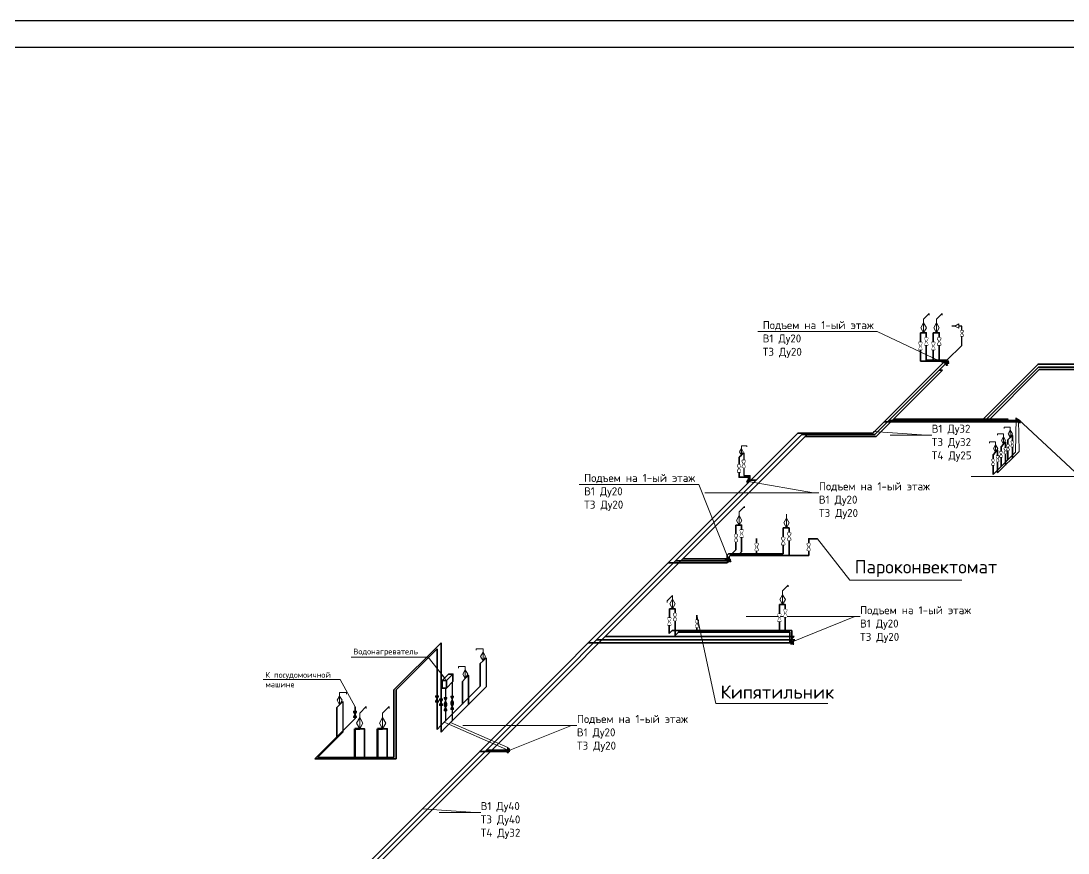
# Model space of a CAD drawing. Header units: millimetres. Extents: x -10178924 to 11692288, y -947381 to 58396.
# Drawn here: x 336239 to 355867, y -532636 to -517040 of the extents above; entities that cross this region are included whole.
import ezdxf
from ezdxf import colors
from ezdxf.entities.mleader import LeaderData, LeaderLine
from ezdxf.math import Vec2, Vec3

# ---------------------------------------------------------------- set-up
doc = ezdxf.new("R2010")
doc.units = ezdxf.units.MM
for name, color, linetype, lineweight in [('!В1', 5, 'Continuous', 35), ('!Т3', 1, 'Continuous', 35), ('!Т4', 30, 'Continuous', 35), ('Oborudowanie', 7, 'Continuous', 13), ('PDF _0', 7, 'Continuous', 9), ('PDF _Текст', 7, 'Continuous', 5), ('ВК_В1', 5, 'Continuous', 30), ('Выноски ВК', 7, 'Continuous', 0)]:
    doc.layers.add(name, color=color, linetype=linetype, lineweight=lineweight)
for name, color, linetype in [('PDF __В1_25_сталь', 5, 'Continuous'), ('PDF __В1_80_сталь', 5, 'Continuous'), ('PDF __Т3_15_сталь', 6, 'Continuous'), ('PDF __Т3_25_сталь', 1, 'Continuous'), ('PDF _Oborudowanie', 7, 'Continuous'), ('PDF _PDF __Т3_25_сталь', 1, 'Continuous'), ('PDF _ВК-Оборуд', 7, 'Continuous'), ('PDF _ВК_В1', 5, 'Continuous'), ('PDF _ВК_Выноски', 7, 'Continuous'), ('PDF _ВК_Т3', 1, 'Continuous'), ('PDF _МИП-M-Text', 7, 'Continuous')]:
    doc.layers.add(name, color=color, linetype=linetype)
doc.styles.add('PDF ISOCPEUR', font='isocpeur.ttf')

# ---------------------------------------------------------------- blocks, each defined once
blk = doc.blocks.new('_None')
blk = doc.blocks.new('A$C766B7461')
at = {"color": 0, "linetype": 'ByBlock'}
for p, q in [((0, 3), (1, 3)), ((0, 0), (0, 3)), ((1, 0), (0, 0)), ((0.5, 3), (0.5, 0)), ((6, 3), (1, 0)), ((6, 0), (1, 3)), ((1, 3), (1, 0)), ((7, 3), (6, 3)), ((6, 3), (6, 0)), ((6, 0), (7, 0)), ((6.5, 0), (6.5, 3)), ((7, 0), (7, 3))]:
    blk.add_line(p, q, dxfattribs=at)
blk.add_wipeout([(0, 3), (0.5, 3), (0.5, 0), (0, 0)], dxfattribs=at)
blk.add_wipeout([(0.5, 3), (1, 3), (1, 0), (0.5, 0)], dxfattribs=at)
blk.add_wipeout([(1, 3), (3.5, 1.5), (1, 0)], dxfattribs=at)
blk.add_wipeout([(7, 3), (6.5, 3), (6.5, 0), (7, 0)], dxfattribs=at)
blk.add_wipeout([(6.5, 3), (6, 3), (6, 0), (6.5, 0)], dxfattribs=at)
blk.add_wipeout([(6, 3), (3.5, 1.5), (6, 0)], dxfattribs=at)
blk = doc.blocks.new('A$C3a3dae78')
at = {"layer": 'Oborudowanie'}
for p, q in [((-301, 518), (0, 518)), ((-301, 518), (-301, 456)), ((0, 372), (-105, 186)), ((0, 0), (-105, 186)), ((0, 0), (0, 518)), ((0, 372), (105, 186)), ((0, 0), (105, 186))]:
    blk.add_line(p, q, dxfattribs=at)

msp = doc.modelspace()

# ---------------------------------------------------------------- linework, layer by layer
at = {"layer": '!В1', "lineweight": 35, "ltscale": 100}
for p, q in [((353533, -523439.4), (352208.8, -524763.5)), ((353596.9, -523439.4), (353533, -523439.4)), ((354938.7, -524552.7), (352419.6, -524552.7)), ((338245.7, -537320.9), (350803.4, -524763.6)), ((352208.8, -524763.5), (350803.4, -524763.6)), ((349879.2, -525674.1), (349892.9, -525674.1)), ((349474.4, -527195.4), (348371.5, -527195.4)), ((349512.8, -527157), (349474.4, -527195.4)), ((350650.7, -528696.3), (346870.5, -528696.3)), ((345342.8, -530735.3), (344831.5, -530735.3))]:
    msp.add_line(p, q, dxfattribs=at)
for points in [[(353596.9, -523399.8), (353876.7, -523120)], [(353596.9, -523399.8), (353209.9, -523399.8)], [(353596.9, -523439.4), (353596.9, -523399.8)], [(353620.5, -523423.9), (353620.5, -523414.4), (353596.9, -523414.4)], [(353620.5, -523458.7), (353620.5, -523467.1)], [(357858.4, -523573.6), (355327.3, -523573.6), (354348.2, -524552.7)], [(354938.7, -524552.7), (354938.7, -524513.1)], [(354962.2, -524537.2), (354962.2, -524527.7), (354938.7, -524527.7)], [(354962.2, -524572), (354962.2, -524580.5)], [(354948.4, -525111.3), (354546.4, -525512.4)], [(349879.2, -525634.5), (349879.2, -525592.1), (349701.7, -525591.6), (349700.8, -525546.6)], [(349855.6, -525658.6), (349855.6, -525649.1), (349879.2, -525649.1)], [(349879.2, -525674.1), (349879.2, -525634.5)], [(349855.6, -525693.4), (349855.6, -525701.9)], [(350027.9, -527057.7), (350027.9, -526741.9)], [(351006, -527057.7), (351006, -526744.6), (351173.3, -526744.6)], [(351006, -527057.7), (349680.8, -527057.7), (349748.6, -526989.9)], [(349512.8, -527078), (349512.8, -527116.9)], [(349512.8, -527157), (349512.8, -527117.4)], [(349536.3, -527141.5), (349536.3, -527132), (349512.8, -527132)], [(349680.8, -527057.7), (349533.7, -527057.7), (349513.4, -527078)], [(349536.3, -527176.4), (349536.3, -527184.8)], [(348909.4, -528493.9), (348909.4, -528178.1)], [(350650.7, -528493.9), (348562.3, -528493.9), (348500.7, -528555.5)], [(350650.7, -528696.3), (350650.7, -528493.9)], [(350674.3, -528680.8), (350674.3, -528671.3), (350650.7, -528671.3)], [(350674.3, -528715.6), (350674.3, -528724.1)], [(345342.8, -530735.3), (345342.8, -530695.7)], [(345366.3, -530719.8), (345366.3, -530710.3), (345342.8, -530710.3)], [(345366.3, -530754.7), (345366.3, -530763.1)]]:
    msp.add_lwpolyline(points, dxfattribs=at)
at = {"layer": '!Т3', "lineweight": 35, "ltscale": 100}
for p, q in [((353099, -523414.9), (353099, -522885.3)), ((353159.9, -522885.3), (353099, -522885.3)), ((353340.9, -523414.9), (353340.9, -522885.3)), ((353401.7, -522885.3), (353340.9, -522885.3)), ((352243, -524793.3), (353571.4, -523464.9)), ((354897.6, -524527.1), (352509.1, -524527.2)), ((341430.8, -534236.1), (350873.8, -524793.3)), ((350873.8, -524793.3), (352243, -524793.3)), ((354785.1, -524847.3), (354739.2, -524893.2)), ((354611, -525393.2), (354611.1, -525021.3)), ((354657.1, -524975.3), (354611.1, -525021.3)), ((354739.1, -525265.2), (354739.2, -524893.2)), ((354462.5, -525541.7), (354462.6, -525169.8)), ((354508.6, -525123.8), (354462.6, -525169.8)), ((349904.7, -525648.5), (350018.6, -525648.5)), ((349640.6, -526953.9), (349640.9, -526490.1)), ((349700, -526490.1), (349640.9, -526490.1)), ((350528.3, -527028.5), (350528.4, -526541.6)), ((350589.2, -526541.6), (350528.4, -526541.6)), ((349565.8, -527028.5), (349640.6, -526953.9)), ((349475.1, -527157), (348510, -527157)), ((350456.4, -528449.8), (350456.4, -527977.8)), ((350517.2, -527977.8), (350456.4, -527977.8)), ((348392.7, -528519.5), (348393, -528055.7)), ((348452.1, -528055.7), (348393, -528055.7)), ((350745.2, -528639.4), (347027.5, -528639.5)), ((350688.4, -528696.3), (350745.2, -528639.4)), ((345368.3, -530709.8), (344957.2, -530709.8))]:
    msp.add_line(p, q, dxfattribs=at)
for points in [[(353571.4, -523414.9), (353099, -523414.9)], [(353571.4, -523464.9), (353571.4, -523414.9)], [(357858.4, -523526.4), (355315.9, -523526.4), (354315.1, -524527.1)], [(354897.6, -524527.1), (354897.6, -524477.1)], [(354883.6, -525120.7), (354462.5, -525541.7)], [(349904.7, -525598.5), (349904.7, -525563.8), (349787.8, -525563.8)], [(349904.7, -525648.5), (349904.7, -525598.5)], [(349565.8, -527028.5), (349502.1, -527028.5), (349475.1, -527055.5)], [(349475.1, -527055.5), (349475.1, -527107)], [(349475.1, -527157), (349475.1, -527107)], [(350688.4, -528543.6), (350688.4, -528464.8), (348447.3, -528464.8), (348392.7, -528519.5)], [(350688.4, -528696.3), (350688.4, -528543.6)], [(345368.3, -530709.8), (345368.3, -530659.8)]]:
    msp.add_lwpolyline(points, dxfattribs=at)
at = {"layer": '!Т4', "lineweight": 35, "ltscale": 100}
for p, q in [((352271.2, -524827.2), (353513.6, -523584.9)), ((353513.6, -523584.9), (353451.4, -523584.9)), ((352597, -524501.4), (354744.6, -524501.4)), ((354744.6, -524501.4), (354718.9, -524527.1)), ((341606.5, -534163.9), (350977.4, -524793.3)), ((350943.4, -524827.3), (352271.2, -524827.2)), ((348649.3, -527121.3), (349463.9, -527121.3)), ((349463.9, -527121.3), (349428.2, -527157)), ((347195.6, -528575), (350735.8, -528574.9)), ((350735.8, -528574.9), (350671.3, -528639.4))]:
    msp.add_line(p, q, dxfattribs=at)
msp.add_lwpolyline([(354275.1, -524501.4), (355305.2, -523471.4), (357436.1, -523471.4), (358543.9, -522363.6), (358659, -522363.6)], dxfattribs=at)
at = {"layer": 'Oborudowanie'}
for p, q in [((353159.9, -522700.9), (353107.7, -522793.1)), ((353265.5, -522522.5), (353159.9, -522628.1)), ((353159.9, -522885.3), (353159.9, -522628.1)), ((353159.9, -522700.9), (353212, -522793.1)), ((353265.5, -522522.5), (353265.5, -522553.2)), ((353401.7, -522700.9), (353349.6, -522793.1)), ((353507.3, -522522.5), (353401.7, -522628.1)), ((353401.7, -522885.3), (353401.7, -522628.1)), ((353401.7, -522700.9), (353453.8, -522793.1)), ((353507.3, -522522.5), (353507.3, -522553.2)), ((353159.9, -522885.3), (353107.7, -522793.1)), ((353159.9, -522885.3), (353212, -522793.1)), ((353401.7, -522885.3), (353349.6, -522793.1)), ((353401.7, -522885.3), (353453.8, -522793.1)), ((353746.7, -522759.9), (353822.9, -522719.8)), ((353746.7, -522759.9), (353822.5, -522800.9)), ((349802.6, -526137.7), (349700, -526240.3)), ((349700, -526490.1), (349700, -526240.3)), ((349802.6, -526137.7), (349802.6, -526167.5)), ((349700, -526311), (349649.4, -526400.5)), ((349700, -526490.1), (349649.4, -526400.5)), ((349700, -526311), (349750.6, -526400.5)), ((349700, -526490.1), (349750.6, -526400.5)), ((350589.2, -526357.1), (350537.1, -526449.3)), ((350589.2, -526541.6), (350589.2, -526284.4)), ((350589.2, -526357.1), (350641.3, -526449.3)), ((350589.2, -526541.6), (350537.1, -526449.3)), ((350589.2, -526541.6), (350641.3, -526449.3)), ((350622.8, -527615.1), (350517.2, -527720.7)), ((350622.8, -527615.1), (350622.8, -527645.7)), ((348452.1, -527805.9), (348349.5, -527908.5)), ((348452.1, -528055.7), (348452.1, -527805.9)), ((350517.2, -527793.4), (350465.1, -527885.6)), ((350517.2, -527793.4), (350569.4, -527885.6)), ((348349.5, -527908.5), (348349.5, -527938.3)), ((348452.1, -527876.6), (348401.5, -527966.2)), ((348452.1, -528055.7), (348401.5, -527966.2)), ((348452.1, -527876.6), (348502.8, -527966.2)), ((348452.1, -528055.7), (348502.8, -527966.2)), ((342590, -530011.2), (342711.6, -529889.6)), ((342711.6, -529924.9), (342711.6, -529889.6)), ((343017.4, -530011.2), (343139, -529889.6)), ((343139, -529924.9), (343139, -529889.6)), ((342590, -530095), (342530, -530201.1)), ((342590, -530307.3), (342590, -530011.2)), ((342590, -530095), (342650, -530201.1)), ((343017.4, -530095), (342957.4, -530201.1)), ((343017.4, -530307.3), (343017.4, -530011.2)), ((343017.4, -530095), (343077.4, -530201.1)), ((342590, -530307.3), (342530, -530201.1)), ((342590, -530307.3), (342650, -530201.1)), ((343017.4, -530307.3), (342957.4, -530201.1)), ((343017.4, -530307.3), (343077.4, -530201.1))]:
    msp.add_line(p, q, dxfattribs=at)
msp.add_lwpolyline([(353822.9, -522719.8), (353822.5, -522800.9)], dxfattribs=at)
at = {"layer": 'PDF _0', "lineweight": 25}
for points in [[(291774.7, -576435.8), (417873.2, -576435.8), (417873.2, -517040), (291774.7, -517040)], [(293772.9, -517539.6), (293772.9, -575936.3), (417373.7, -575936.3), (417373.7, -517539.6)]]:
    msp.add_lwpolyline(points, close=True, dxfattribs=at)
at = {"layer": 'PDF __В1_25_сталь', "lineweight": 53}
for p, q in [((342497, -530868.6), (342497, -530307.3)), ((342924.4, -530868.6), (342924.4, -530307.3))]:
    msp.add_line(p, q, dxfattribs=at)
for points in [[(342497, -530307.3), (342590, -530307.3)], [(342924.4, -530307.3), (343017.4, -530307.3)]]:
    msp.add_lwpolyline(points, dxfattribs=at)
at = {"layer": 'PDF __В1_80_сталь', "lineweight": 35}
for p, q in [((349742.8, -525178), (349700.8, -525218.5)), ((349700.8, -525218.5), (349700.8, -525550.1)), ((344037.8, -528808.2), (343270.3, -529575.8)), ((344037.8, -530319.8), (344037.8, -528808.2)), ((344901.4, -529032.5), (344847.5, -529084.5)), ((344847.5, -529084.5), (344847.5, -529510.2)), ((343270.3, -529575.8), (343270.3, -530868.6)), ((344847.5, -529510.2), (344512.4, -529845.3)), ((342213.2, -529854.9), (342158.7, -529907.5)), ((342158.7, -529907.5), (342159.2, -530454.1)), ((341744.7, -530868.6), (342501.9, -530111.4)), ((344111.8, -530245.8), (344037.8, -530319.8)), ((343270.3, -530868.6), (341744.7, -530868.6))]:
    msp.add_line(p, q, dxfattribs=at)
for points in [[(344568.2, -529363.8), (344516.2, -529417.7), (344516.2, -529841.4), (344111.8, -530245.8)], [(342501.9, -530111.4), (342501.9, -529895)]]:
    msp.add_lwpolyline(points, dxfattribs=at)
at = {"layer": 'PDF __Т3_15_сталь', "color": 1, "lineweight": 35}
for points in [[(353594.9, -523461.1), (353594.9, -523451.6), (353571.4, -523451.6)], [(353594.9, -523495.9), (353594.9, -523504.4)], [(354921.1, -524511.6), (354921.1, -524502.1), (354897.6, -524502.1)], [(354921.1, -524546.5), (354921.1, -524554.9)], [(349887.1, -525622.5), (349887.1, -525613), (349904.7, -525613)], [(349887.1, -525657.4), (349887.1, -525665.8)], [(349495.6, -527147.4), (349495.6, -527137.9), (349472.1, -527137.9)], [(349495.6, -527182.3), (349495.6, -527190.7)], [(350711.9, -528687.8), (350711.9, -528678.3), (350688.4, -528678.3)], [(350711.9, -528722.6), (350711.9, -528731.1)], [(345391.8, -530692.8), (345391.8, -530683.3), (345368.3, -530683.3)], [(345391.8, -530727.7), (345391.8, -530736.1)]]:
    msp.add_lwpolyline(points, dxfattribs=at)
at = {"layer": 'PDF __Т3_25_сталь', "lineweight": 35}
for p, q in [((344114.1, -528693.8), (343229.5, -529578.4)), ((344114.1, -530368.7), (344114.1, -528693.8)), ((343229.5, -529578.4), (343229.5, -530846.3)), ((344192.7, -530290.2), (344114.1, -530368.7)), ((343229.5, -530846.3), (341798.5, -530846.3))]:
    msp.add_line(p, q, dxfattribs=at)
for points in [[(344568.2, -529363.8), (344626, -529306), (344626, -529856.8)], [(344959.2, -529523.6), (344562.5, -529920.4), (344192.7, -530290.2)], [(342590, -530307.3), (342678.6, -530307.3), (342678.6, -530830.8)], [(343017.4, -530307.3), (343106, -530307.3), (343106, -530830.8)], [(341798.5, -530846.3), (342272.4, -530372.5)]]:
    msp.add_lwpolyline(points, dxfattribs=at)
at = {"layer": 'PDF _Oborudowanie', "lineweight": 13}
for points in [[(349742.8, -525004), (349742.8, -525178), (349706.8, -525115), (349742.8, -525053.5), (349777.3, -525115)], [(349843.3, -525025), (349843.3, -525004), (349742.8, -525004)], [(349742.8, -525178), (349777.3, -525115)], [(344772.4, -528836.1), (344772.4, -528809.1), (344901.4, -528809.1)], [(344901.4, -528809.1), (344901.4, -529032.5), (344855.2, -528951.6), (344901.4, -528872.7), (344945.7, -528951.6)], [(344901.4, -529032.5), (344945.7, -528951.6)], [(344439.2, -529169.3), (344439.2, -529142.3), (344568.2, -529142.3)], [(344568.2, -529142.3), (344568.2, -529363.8), (344523.9, -529284.8), (344568.2, -529203.9), (344614.4, -529284.8)], [(344568.2, -529363.8), (344614.5, -529284.8)], [(342213.2, -529629), (342213.2, -529854.9), (342166.5, -529773.1), (342213.2, -529693.3), (342258, -529773.1)], [(342343.7, -529656.3), (342343.7, -529629), (342213.2, -529629)], [(342213.2, -529854.9), (342258, -529773.1)], [(344010.9, -529687), (344010.9, -529704.3), (344062.9, -529791)], [(344010.9, -529687), (344062.9, -529687), (344062.9, -529704.3), (344010.9, -529791)], [(344062.9, -529696.6), (344010.9, -529696.6)], [(344010.9, -529704.3), (344062.9, -529704.3)], [(344087.2, -529747.1), (344087.2, -529764.4), (344139.2, -529851.1)], [(344087.2, -529747.1), (344139.2, -529747.1), (344139.2, -529764.4), (344087.2, -529851.1)], [(344139.2, -529756.7), (344087.2, -529756.7)], [(344087.2, -529764.4), (344139.2, -529764.4)], [(344169.6, -529721), (344169.6, -529738.4), (344221.6, -529825)], [(344169.6, -529721), (344221.6, -529721), (344221.6, -529738.4), (344169.6, -529825)], [(344221.6, -529730.7), (344169.6, -529730.7)], [(344169.6, -529738.4), (344221.6, -529738.4)], [(344294.7, -529697.4), (344294.7, -529714.8), (344346.7, -529801.4)], [(344294.7, -529697.4), (344346.7, -529697.4), (344346.7, -529714.8), (344294.7, -529801.4)], [(344346.7, -529707.1), (344294.7, -529707.1)], [(344294.7, -529714.8), (344346.7, -529714.8)], [(344062.9, -529791), (344062.9, -529808.3), (344010.9, -529808.3), (344010.9, -529791)], [(344010.9, -529791), (344062.9, -529791)], [(344010.9, -529798.7), (344062.9, -529798.7)], [(344139.2, -529851.1), (344139.2, -529868.4), (344087.2, -529868.4), (344087.2, -529851.1)], [(344087.2, -529851.1), (344139.2, -529851.1)], [(344087.2, -529858.8), (344139.2, -529858.8)], [(344221.6, -529825), (344221.6, -529842.4), (344169.6, -529842.4), (344169.6, -529825)], [(344169.6, -529825), (344221.6, -529825)], [(344169.6, -529832.8), (344221.6, -529832.8)], [(344346.7, -529801.4), (344346.7, -529818.8), (344294.7, -529818.8), (344294.7, -529801.4)], [(344294.7, -529801.4), (344346.7, -529801.4)], [(344294.7, -529809.1), (344346.7, -529809.1)], [(342474.9, -529976.3), (342474.9, -529993.6), (342526.9, -530080.3)], [(342474.9, -529976.3), (342526.9, -529976.3), (342526.9, -529993.6), (342474.9, -530080.3)], [(342526.9, -529985.9), (342474.9, -529985.9)], [(342474.9, -529993.6), (342526.9, -529993.6)], [(342526.9, -530080.3), (342526.9, -530097.6), (342474.9, -530097.6), (342474.9, -530080.3)], [(342474.9, -530080.3), (342526.9, -530080.3)], [(342474.9, -530088), (342526.9, -530088)]]:
    msp.add_lwpolyline(points, dxfattribs=at)
at = {"layer": 'PDF _Oborudowanie', "color": 7, "lineweight": 0, "true_color": 0xffffff}
for points in [[(344010.9, -529687), (344010.9, -529696.6), (344010.9, -529704.3)], [(344087.2, -529747.1), (344087.2, -529756.7), (344087.2, -529764.4)], [(344169.6, -529721), (344169.6, -529730.7), (344169.6, -529738.4)], [(344294.7, -529697.4), (344294.7, -529707.1), (344294.7, -529714.8)], [(344010.9, -529808.3), (344010.9, -529798.7), (344010.9, -529791)], [(344087.2, -529868.4), (344087.2, -529858.8), (344087.2, -529851.1)], [(344169.6, -529842.4), (344169.6, -529832.8), (344169.6, -529825)], [(344294.7, -529818.8), (344294.7, -529809.1), (344294.7, -529801.4)], [(342474.9, -529976.3), (342474.9, -529985.9), (342474.9, -529993.6)], [(342474.9, -530097.6), (342474.9, -530088), (342474.9, -530080.3)]]:
    msp.add_lwpolyline(points, dxfattribs=at)
at = {"layer": 'PDF _Oborudowanie', "lineweight": 13}
for points in [[(344010.9, -529687), (344010.9, -529696.6), (344062.9, -529696.6), (344062.9, -529687)], [(344010.9, -529696.6), (344010.9, -529704.3), (344062.9, -529704.3), (344062.9, -529696.6)], [(344010.9, -529704.3), (344037.8, -529746.7), (344062.9, -529704.3)], [(344010.9, -529791), (344037.8, -529746.7), (344062.9, -529791)], [(344087.2, -529747.1), (344087.2, -529756.7), (344139.2, -529756.7), (344139.2, -529747.1)], [(344087.2, -529756.7), (344087.2, -529764.4), (344139.2, -529764.4), (344139.2, -529756.7)], [(344087.2, -529764.4), (344114.1, -529806.8), (344139.2, -529764.4)], [(344169.6, -529721), (344169.6, -529730.7), (344221.6, -529730.7), (344221.6, -529721)], [(344169.6, -529730.7), (344169.6, -529738.4), (344221.6, -529738.4), (344221.6, -529730.7)], [(344169.6, -529738.4), (344196.5, -529780.7), (344221.6, -529738.4)], [(344294.7, -529697.4), (344294.7, -529707.1), (344346.7, -529707.1), (344346.7, -529697.4)], [(344294.7, -529707.1), (344294.7, -529714.8), (344346.7, -529714.8), (344346.7, -529707.1)], [(344294.7, -529714.8), (344321.7, -529757.1), (344346.7, -529714.8)], [(344294.7, -529801.4), (344321.7, -529757.1), (344346.7, -529801.4)], [(344010.9, -529798.7), (344010.9, -529791), (344062.9, -529791), (344062.9, -529798.7)], [(344010.9, -529808.3), (344010.9, -529798.7), (344062.9, -529798.7), (344062.9, -529808.3)], [(344087.2, -529851.1), (344114.1, -529806.8), (344139.2, -529851.1)], [(344087.2, -529858.8), (344087.2, -529851.1), (344139.2, -529851.1), (344139.2, -529858.8)], [(344087.2, -529868.4), (344087.2, -529858.8), (344139.2, -529858.8), (344139.2, -529868.4)], [(344169.6, -529825), (344196.5, -529780.8), (344221.6, -529825)], [(344169.6, -529832.8), (344169.6, -529825), (344221.6, -529825), (344221.6, -529832.8)], [(344169.6, -529842.4), (344169.6, -529832.8), (344221.6, -529832.8), (344221.6, -529842.4)], [(344294.7, -529809.1), (344294.7, -529801.4), (344346.7, -529801.4), (344346.7, -529809.1)], [(344294.7, -529818.8), (344294.7, -529809.1), (344346.7, -529809.1), (344346.7, -529818.8)], [(342474.9, -529976.3), (342474.9, -529985.9), (342526.9, -529985.9), (342526.9, -529976.3)], [(342474.9, -529985.9), (342474.9, -529993.6), (342526.9, -529993.6), (342526.9, -529985.9)], [(342474.9, -529993.6), (342501.9, -530036), (342526.9, -529993.6)], [(342474.9, -530080.3), (342501.9, -530036), (342526.9, -530080.3)], [(342474.9, -530088), (342474.9, -530080.3), (342526.9, -530080.3), (342526.9, -530088)], [(342474.9, -530097.6), (342474.9, -530088), (342526.9, -530088), (342526.9, -530097.6)]]:
    msp.add_lwpolyline(points, close=True, dxfattribs=at)
at = {"layer": 'PDF _Oborudowanie', "color": 7, "true_color": 0xffffff, "transparency": 33554559}
for points in [[(344062.9, -529687), (344062.9, -529696.6), (344010.9, -529687)], [(344062.9, -529696.6), (344010.9, -529687), (344010.9, -529696.6)], [(344062.9, -529696.6), (344062.9, -529704.3), (344010.9, -529696.6)], [(344062.9, -529704.3), (344010.9, -529696.6), (344010.9, -529704.3)], [(344010.9, -529704.3), (344037.8, -529746.7), (344062.9, -529704.3)], [(344010.9, -529791), (344037.8, -529746.7), (344062.9, -529791)], [(344139.2, -529747.1), (344139.2, -529756.7), (344087.2, -529747.1)], [(344139.2, -529756.7), (344087.2, -529747.1), (344087.2, -529756.7)], [(344139.2, -529756.7), (344139.2, -529764.4), (344087.2, -529756.7)], [(344139.2, -529764.4), (344087.2, -529756.7), (344087.2, -529764.4)], [(344087.2, -529764.4), (344114.1, -529806.8), (344139.2, -529764.4)], [(344221.6, -529721), (344221.6, -529730.7), (344169.6, -529721)], [(344221.6, -529730.7), (344169.6, -529721), (344169.6, -529730.7)], [(344221.6, -529730.7), (344221.6, -529738.4), (344169.6, -529730.7)], [(344221.6, -529738.4), (344169.6, -529730.7), (344169.6, -529738.4)], [(344169.6, -529738.4), (344196.5, -529780.7), (344221.6, -529738.4)], [(344346.7, -529697.4), (344346.7, -529707.1), (344294.7, -529697.4)], [(344346.7, -529707.1), (344294.7, -529697.4), (344294.7, -529707.1)], [(344346.7, -529707.1), (344346.7, -529714.8), (344294.7, -529707.1)], [(344346.7, -529714.8), (344294.7, -529707.1), (344294.7, -529714.8)], [(344294.7, -529714.8), (344321.7, -529757.1), (344346.7, -529714.8)], [(344294.7, -529801.4), (344321.7, -529757.1), (344346.7, -529801.4)], [(344062.9, -529798.7), (344062.9, -529791), (344010.9, -529798.7)], [(344062.9, -529791), (344010.9, -529798.7), (344010.9, -529791)], [(344062.9, -529808.3), (344062.9, -529798.7), (344010.9, -529808.3)], [(344062.9, -529798.7), (344010.9, -529808.3), (344010.9, -529798.7)], [(344087.2, -529851.1), (344114.1, -529806.8), (344139.2, -529851.1)], [(344139.2, -529858.8), (344139.2, -529851.1), (344087.2, -529858.8)], [(344139.2, -529851.1), (344087.2, -529858.8), (344087.2, -529851.1)], [(344139.2, -529868.4), (344139.2, -529858.8), (344087.2, -529868.4)], [(344139.2, -529858.8), (344087.2, -529868.4), (344087.2, -529858.8)], [(344169.6, -529825), (344196.5, -529780.8), (344221.6, -529825)], [(344221.6, -529832.8), (344221.6, -529825), (344169.6, -529832.8)], [(344221.6, -529825), (344169.6, -529832.8), (344169.6, -529825)], [(344221.6, -529842.4), (344221.6, -529832.8), (344169.6, -529842.4)], [(344221.6, -529832.8), (344169.6, -529842.4), (344169.6, -529832.8)], [(344346.7, -529809.1), (344346.7, -529801.4), (344294.7, -529809.1)], [(344346.7, -529801.4), (344294.7, -529809.1), (344294.7, -529801.4)], [(344346.7, -529818.8), (344346.7, -529809.1), (344294.7, -529818.8)], [(344346.7, -529809.1), (344294.7, -529818.8), (344294.7, -529809.1)], [(342526.9, -529976.3), (342526.9, -529985.9), (342474.9, -529976.3)], [(342526.9, -529985.9), (342474.9, -529976.3), (342474.9, -529985.9)], [(342526.9, -529985.9), (342526.9, -529993.6), (342474.9, -529985.9)], [(342526.9, -529993.6), (342474.9, -529985.9), (342474.9, -529993.6)], [(342474.9, -529993.6), (342501.9, -530036), (342526.9, -529993.6)], [(342474.9, -530080.3), (342501.9, -530036), (342526.9, -530080.3)], [(342526.9, -530088), (342526.9, -530080.3), (342474.9, -530088)], [(342526.9, -530080.3), (342474.9, -530088), (342474.9, -530080.3)], [(342526.9, -530097.6), (342526.9, -530088), (342474.9, -530097.6)], [(342526.9, -530088), (342474.9, -530097.6), (342474.9, -530088)]]:
    msp.add_solid(points, dxfattribs=at)
at = {"layer": 'PDF _PDF __Т3_25_сталь', "lineweight": 30}
for points in [[(349742.8, -525178), (349787.8, -525133), (349787.8, -525560.5)], [(344901.4, -529032.5), (344959.2, -528974.7), (344959.2, -529523.6)], [(344321.7, -529437), (344321.7, -530161.1)], [(342213.2, -529854.9), (342271.6, -529796.5), (342272.4, -530372.5)]]:
    msp.add_lwpolyline(points, dxfattribs=at)
at = {"layer": 'PDF _ВК-Оборуд', "lineweight": 25}
for points in [[(353605.5, -523495.9), (353584.3, -523495.9), (353605.5, -523461.1), (353584.3, -523461.1)], [(353631, -523458.7), (353609.9, -523458.7), (353631, -523423.9), (353609.9, -523423.9)], [(354931.7, -524546.5), (354910.6, -524546.5), (354931.7, -524511.6), (354910.6, -524511.6)], [(354972.7, -524572), (354951.6, -524572), (354972.7, -524537.2), (354951.6, -524537.2)], [(349897.7, -525657.4), (349876.6, -525657.4), (349897.7, -525622.5), (349876.6, -525622.5)], [(349845.1, -525693.4), (349866.2, -525693.4), (349845.1, -525658.6), (349866.2, -525658.6)], [(349506.2, -527182.3), (349485, -527182.3), (349506.2, -527147.4), (349485, -527147.4)], [(349546.9, -527176.4), (349525.7, -527176.4), (349546.9, -527141.5), (349525.7, -527141.5)], [(350684.8, -528715.6), (350663.7, -528715.6), (350684.8, -528680.8), (350663.7, -528680.8)], [(350722.5, -528722.6), (350701.3, -528722.6), (350722.5, -528687.8), (350701.3, -528687.8)], [(345376.8, -530754.7), (345355.7, -530754.7), (345376.8, -530719.8), (345355.7, -530719.8)], [(345402.4, -530727.7), (345381.3, -530727.7), (345402.4, -530692.8), (345381.3, -530692.8)]]:
    msp.add_lwpolyline(points, close=True, dxfattribs=at)
at = {"layer": 'PDF _ВК_В1', "lineweight": 30}
msp.add_lwpolyline([(344196.5, -529542.9), (344196.5, -530161.1)], dxfattribs=at)
at = {"layer": 'PDF _ВК_Выноски', "lineweight": 13}
for points in [[(344150.3, -529317.6), (343873, -528965.1), (343830.6, -528965.1), (342430.5, -528965.1)], [(342501.9, -529895), (342224.5, -529386.1), (342182.2, -529386.1), (340782, -529386.1)], [(345342.8, -530695.7), (344173.2, -530184.5)], [(345368.3, -530659.8), (344293.6, -530189.3)]]:
    msp.add_lwpolyline(points, dxfattribs=at)
at = {"layer": 'PDF _ВК_Выноски', "transparency": 33554559}
msp.add_solid([(344163.8, -529307.9), (344215.8, -529402.3), (344136.8, -529329.1)], dxfattribs=at)
at = {"layer": 'PDF _ВК_Т3', "lineweight": 35}
for points in [[(344215.8, -529542.9), (344134.9, -529542.9), (344134.9, -529402.3), (344254.3, -529282.9)], [(344335.2, -529282.9), (344254.3, -529282.9)], [(344215.8, -529402.3), (344134.9, -529402.3)]]:
    msp.add_lwpolyline(points, dxfattribs=at)
msp.add_lwpolyline([(344335.2, -529423.5), (344215.8, -529542.9), (344215.8, -529402.3), (344335.2, -529282.9)], close=True, dxfattribs=at)
at = {"layer": 'PDF _МИП-M-Text', "lineweight": 0}
for points in [[(344169.6, -529852), (344169.6, -529867.4), (344221.6, -529952.2)], [(344169.6, -529852), (344221.6, -529852)], [(344169.6, -529859.7), (344221.6, -529859.7)], [(344169.6, -529867.4), (344221.6, -529867.4), (344169.6, -529952.2)], [(344169.6, -529952.2), (344169.6, -529969.5)], [(344221.6, -529952.2), (344169.6, -529952.2)], [(344221.6, -529961.8), (344169.6, -529961.8)], [(344169.6, -529969.5), (344221.6, -529969.5)], [(344221.6, -529852), (344221.6, -529867.4)], [(344221.6, -529969.5), (344221.6, -529952.2)], [(344294.7, -529828.4), (344294.7, -529843.8), (344346.7, -529928.5)], [(344294.7, -529828.4), (344346.7, -529828.4)], [(344294.7, -529836.1), (344346.7, -529836.1)], [(344294.7, -529843.8), (344346.7, -529843.8), (344294.7, -529928.5)], [(344294.7, -529928.5), (344294.7, -529945.9)], [(344346.7, -529928.5), (344294.7, -529928.5)], [(344346.7, -529938.2), (344294.7, -529938.2)], [(344294.7, -529945.9), (344346.7, -529945.9)], [(344346.7, -529828.4), (344346.7, -529843.8)], [(344346.7, -529945.9), (344346.7, -529928.5)]]:
    msp.add_lwpolyline(points, dxfattribs=at)
at = {"layer": 'PDF _МИП-M-Text', "transparency": 33554559}
for points in [[(344169.6, -529867.4), (344194.6, -529909.8), (344194.6, -529867.4)], [(344194.6, -529909.8), (344194.6, -529867.4), (344221.6, -529867.4)], [(344294.7, -529843.8), (344319.8, -529886.2), (344319.8, -529843.8)], [(344319.8, -529886.2), (344319.8, -529843.8), (344346.7, -529843.8)]]:
    msp.add_solid(points, dxfattribs=at)
at = {"layer": 'ВК_В1'}
for p, q in [((353746.7, -522759.9), (353691.2, -522759.6)), ((353876.7, -522760.7), (353822.7, -522760.4)), ((353876.7, -523120), (353876.7, -522760.7))]:
    msp.add_line(p, q, dxfattribs=at)
at = {"layer": 'Выноски ВК', "ltscale": 50}
msp.add_lwpolyline([(351173.3, -526744.6), (351777.5, -527518.6), (353878.2, -527518.6), (351777.5, -527518.6)], dxfattribs=at)

# ---------------------------------------------------------------- texts
at = {"layer": 'PDF _Текст', "attachment_point": 4, "style": 'PDF ISOCPEUR'}
for s, insert, char_height in [('Водонагреватель', (342469.1, -528873.4), 107.243), ('Кипятильник', (349353.6, -529617.7), 250.003)]:
    msp.add_mtext(s, dxfattribs=dict(at, insert=insert, char_height=char_height))
at = {"layer": 'PDF _Текст', "insert": (340820.7, -529386.1), "char_height": 107.243, "width": 1149.117, "attachment_point": 4, "style": 'PDF ISOCPEUR'}
msp.add_mtext('К посудомоичной машине ', dxfattribs=at)
at = {"layer": 'Выноски ВК', "ltscale": 50, "insert": (351867.6, -527304.7), "char_height": 250.003, "attachment_point": 4, "style": 'PDF ISOCPEUR'}
msp.add_mtext('Пароконвектомат', dxfattribs=at)

# ---------------------------------------------------------------- leaders
at = {"layer": 'Выноски ВК', "ltscale": 50}
ml = msp.add_multileader_mtext('Standard', dxfattribs=at)
ml.set_content('Подъем на 1-ый этаж\\PВ1 Ду20\\PТ3 Ду20', color=256, style='PDF ISOCPEUR')
ml.set_leader_properties(color=256, linetype='ByLayer', lineweight=-1)
ml.set_arrow_properties(name='NONE')
ml.build(insert=Vec2(0, 0))
ml.multileader.update_dxf_attribs({"text_left_attachment_type": 6, "text_right_attachment_type": 6, "dogleg_length": 100, "arrow_head_size": 300})
ctx = ml.context
ctx.base_point, ctx.char_height, ctx.arrow_head_size, ctx.landing_gap_size, ctx.plane_origin = Vec3(350143.3, -522861), 150, 300, 0, Vec3(344581.5, -513294)
ctx.left_attachment, ctx.right_attachment = 6, 6
notes = []
notes.append((ctx, [(1, (1, 1, 0), (352290.8, -522861), (-1, 0), 100, [(0, [(353596.9, -523439.4), (353571.4, -523464.9)], 0, [])])]))
ctx.mtext.insert, ctx.mtext.width, ctx.mtext.flow_direction = Vec3(350143.3, -522666), 2446.704, 5
ml = msp.add_multileader_mtext('Standard', dxfattribs=at)
ml.set_content('В1 Ду32\\PТ3 Ду32\\PТ4 Ду25', color=256, style='PDF ISOCPEUR')
ml.set_leader_properties(color=256, linetype='ByLayer', lineweight=-1)
ml.set_arrow_properties(name='NONE')
ml.build(insert=Vec2(0, 0))
ml.multileader.update_dxf_attribs({"text_left_attachment_type": 6, "text_right_attachment_type": 6, "dogleg_length": 100, "arrow_head_size": 300})
ctx = ml.context
ctx.base_point, ctx.char_height, ctx.arrow_head_size, ctx.landing_gap_size, ctx.plane_origin = Vec3(353312, -524803.2), 150, 300, 0, Vec3(339633.3, -517548.3)
ctx.left_attachment, ctx.right_attachment = 6, 6
notes.append((ctx, [(0, (1, 1, 0), (353212, -524803.2), (1, 0), 100, [(1, [(352213, -524733.8)], 0, [])])]))
ctx.mtext.insert, ctx.mtext.width, ctx.mtext.flow_direction = Vec3(353312, -524608.2), 2249.456, 5
ml = msp.add_multileader_mtext('Standard', dxfattribs=at)
ml.set_content('Подъем на 1-ый этаж\\PВ1 Ду20\\PТ3 Ду20', color=256, style='PDF ISOCPEUR')
ml.set_leader_properties(color=256, linetype='ByLayer', lineweight=-1)
ml.set_arrow_properties(name='NONE')
ml.build(insert=Vec2(0, 0))
ml.multileader.update_dxf_attribs({"text_left_attachment_type": 6, "text_right_attachment_type": 6, "dogleg_length": 100, "arrow_head_size": 300})
ctx = ml.context
ctx.base_point, ctx.char_height, ctx.arrow_head_size, ctx.landing_gap_size, ctx.plane_origin = Vec3(356189.5, -525579.8), 150, 300, 0, Vec3(345882.2, -514381.8)
ctx.left_attachment, ctx.right_attachment = 6, 6
notes.append((ctx, [(0, (1, 1, 0), (356089.5, -525579.8), (1, 0), 100, [(0, [(354897.6, -524527.1), (354938.7, -524513.1)], 0, [])])]))
ctx.mtext.insert, ctx.mtext.width, ctx.mtext.flow_direction = Vec3(356189.5, -525384.8), 2446.704, 5
ml = msp.add_multileader_mtext('Standard', dxfattribs=at)
ml.set_content('Подъем на 1-ый этаж\\PВ1 Ду20\\PТ3 Ду20', color=256, style='PDF ISOCPEUR')
ml.set_leader_properties(color=256, linetype='ByLayer', lineweight=-1)
ml.set_arrow_properties(name='NONE')
ml.build(insert=Vec2(0, 0))
ml.multileader.update_dxf_attribs({"text_left_attachment_type": 6, "text_right_attachment_type": 6, "dogleg_length": 100, "arrow_head_size": 300})
ctx = ml.context
ctx.base_point, ctx.char_height, ctx.arrow_head_size, ctx.landing_gap_size, ctx.plane_origin = Vec3(346796.1, -525725.6), 150, 300, 0, Vec3(340522.9, -516986.1)
ctx.left_attachment, ctx.right_attachment = 6, 6
notes.append((ctx, [(1, (1, 1, 0), (348943.6, -525725.6), (-1, 0), 100, [(0, [(349475.1, -527157), (349512.8, -527157)], 0, [])])]))
ctx.mtext.insert, ctx.mtext.width, ctx.mtext.flow_direction = Vec3(346796.1, -525530.6), 2446.704, 5
ml = msp.add_multileader_mtext('Standard', dxfattribs=at)
ml.set_content('Подъем на 1-ый этаж\\PВ1 Ду20\\PТ3 Ду20', color=256, style='PDF ISOCPEUR')
ml.set_leader_properties(color=256, linetype='ByLayer', lineweight=-1)
ml.set_arrow_properties(name='NONE')
ml.build(insert=Vec2(0, 0))
ml.multileader.update_dxf_attribs({"text_left_attachment_type": 6, "text_right_attachment_type": 6, "dogleg_length": 100, "arrow_head_size": 300})
ctx = ml.context
ctx.base_point, ctx.char_height, ctx.arrow_head_size, ctx.landing_gap_size, ctx.plane_origin = Vec3(351196.6, -525882.4), 150, 300, 0, Vec3(340889.3, -515503.1)
ctx.left_attachment, ctx.right_attachment = 6, 6
notes.append((ctx, [(0, (1, 1, 0), (351096.6, -525882.4), (1, 0), 100, [(0, [(349904.7, -525648.5), (349879.2, -525674.1)], 0, [])])]))
ctx.mtext.insert, ctx.mtext.width, ctx.mtext.flow_direction = Vec3(351196.6, -525687.4), 2446.704, 5
ml = msp.add_multileader_mtext('Standard', dxfattribs=at)
ml.set_content('Подъем на 1-ый этаж\\PВ1 Ду20\\PТ3 Ду20', color=256, style='PDF ISOCPEUR')
ml.set_leader_properties(color=256, linetype='ByLayer', lineweight=-1)
ml.set_arrow_properties(name='NONE')
ml.build(insert=Vec2(0, 0))
ml.multileader.update_dxf_attribs({"text_left_attachment_type": 6, "text_right_attachment_type": 6, "dogleg_length": 100, "arrow_head_size": 300})
ctx = ml.context
ctx.base_point, ctx.char_height, ctx.arrow_head_size, ctx.landing_gap_size, ctx.plane_origin = Vec3(351968.2, -528204.1), 150, 300, 0, Vec3(341660.9, -518525.4)
ctx.left_attachment, ctx.right_attachment = 6, 6
notes.append((ctx, [(0, (1, 1, 0), (351868.2, -528204.1), (1, 0), 100, [(0, [(350688.4, -528696.3), (350650.7, -528696.3)], 0, [])])]))
ctx.mtext.insert, ctx.mtext.width, ctx.mtext.flow_direction = Vec3(351968.2, -528009.1), 2446.704, 5
ml = msp.add_multileader_mtext('Standard', dxfattribs=at)
ml.set_content('Подъем на 1-ый этаж\\PВ1 Ду20\\PТ3 Ду20', color=256, style='PDF ISOCPEUR')
ml.set_leader_properties(color=256, linetype='ByLayer', lineweight=-1)
ml.set_arrow_properties(name='NONE')
ml.build(insert=Vec2(0, 0))
ml.multileader.update_dxf_attribs({"text_left_attachment_type": 6, "text_right_attachment_type": 6, "dogleg_length": 100, "arrow_head_size": 300})
ctx = ml.context
ctx.base_point, ctx.char_height, ctx.arrow_head_size, ctx.landing_gap_size, ctx.plane_origin = Vec3(346660.2, -530243.2), 150, 300, 0, Vec3(336352.9, -520564.4)
ctx.left_attachment, ctx.right_attachment = 6, 6
notes.append((ctx, [(0, (1, 1, 0), (346560.2, -530243.2), (1, 0), 100, [(0, [(345368.3, -530709.8), (345342.8, -530735.3)], 0, [])])]))
ctx.mtext.insert, ctx.mtext.width, ctx.mtext.flow_direction = Vec3(346660.2, -530048.2), 2446.704, 5
ml = msp.add_multileader_mtext('Standard', dxfattribs=at)
ml.set_content('В1 Ду40\\PТ3 Ду40\\PТ4 Ду32', color=256, style='PDF ISOCPEUR')
ml.set_leader_properties(color=256, linetype='ByLayer', lineweight=-1)
ml.set_arrow_properties(name='NONE')
ml.build(insert=Vec2(0, 0))
ml.multileader.update_dxf_attribs({"text_left_attachment_type": 6, "text_right_attachment_type": 6, "dogleg_length": 100, "arrow_head_size": 300})
ctx = ml.context
ctx.base_point, ctx.char_height, ctx.arrow_head_size, ctx.landing_gap_size, ctx.plane_origin = Vec3(344856.6, -531875.3), 150, 300, 0, Vec3(331177.9, -524620.4)
ctx.left_attachment, ctx.right_attachment = 6, 6
notes.append((ctx, [(0, (1, 1, 0), (344756.6, -531875.3), (1, 0), 100, [(1, [(343757.6, -531805.8)], 0, [])])]))
ctx.mtext.insert, ctx.mtext.width, ctx.mtext.flow_direction = Vec3(344856.6, -531680.3), 2249.456, 5
for ctx, leaders in notes:
    for number, flags, end, landing, length, lines in leaders:
        leader = LeaderData()
        leader.index, (leader.has_last_leader_line, leader.has_dogleg_vector, leader.attachment_direction) = number, flags
        leader.last_leader_point, leader.dogleg_vector, leader.dogleg_length = Vec3(end), Vec3(landing), length
        for number, points, colour, breaks in lines:
            line = LeaderLine()
            line.index, line.vertices, line.color, line.breaks = number, Vec3.list(points), colors.encode_raw_color(colour), breaks
            leader.lines.append(line)
        ctx.leaders.append(leader)

# ---------------------------------------------------------------- next in the draw order: block references
at = {"layer": 'Oborudowanie', "rotation": 89.99999999999997}
for p, xscale, yscale, zscale in [((353898.6, -522945.1), 14.57794922048928, 14.57794922048928, 14.57794922048928), ((353128.8, -523202.6), 19.85575306794926, 19.85575306794926, 19.85575306794926), ((354485.1, -525363.5), 14.99813887484183, 14.99813887484183, 14.99813887484183), ((354633.6, -525215), 14.99813887484183, 14.99813887484183, 14.99813887484183), ((349730.1, -525494.3), 19.28806010809073, 19.28806010809073, 19.28806010809073), ((349669.8, -526798.3), 19.28806010809073, 19.28806010809073, 19.28806010809073), ((350056.9, -526967.3), 19.28806010809073, 19.28806010809073, 19.28806010809073), ((350558.2, -526858.8), 19.85575306794926, 19.85575306794926, 19.85575306794926), ((351034.9, -526967.3), 19.28806010809073, 19.28806010809073, 19.28806010809073), ((350486.2, -528295.1), 19.85575306794926, 19.85575306794926, 19.85575306794926), ((348421.9, -528363.9), 19.28806010809073, 19.28806010809073, 19.28806010809073), ((348938.4, -528403.5), 19.28806010809073, 19.28806010809073, 19.28806010809073)]:
    msp.add_blockref('A$C766B7461', p, dxfattribs=dict(at, xscale=xscale, yscale=yscale, zscale=zscale))

# ---------------------------------------------------------------- next in the draw order: linework, layer by layer
at = {"layer": '!В1', "lineweight": 35, "ltscale": 100}
for points in [[(353159.9, -522885.3), (353209.9, -522885.3), (353209.9, -523399.8)], [(354508.6, -525123.8), (354546.4, -525086.1), (354546.4, -525512.4)], [(349700, -526490.1), (349748.6, -526490.1), (349748.6, -526989.9)], [(350589.2, -526541.6), (350639.2, -526541.6), (350639.2, -527056)], [(350517.2, -527977.8), (350567.2, -527977.8), (350567.2, -528492.3)], [(348452.1, -528055.7), (348500.7, -528055.7), (348500.7, -528555.5)]]:
    msp.add_lwpolyline(points, dxfattribs=at)
at = {"layer": '!Т3', "lineweight": 35, "ltscale": 100}
msp.add_line((350528.3, -527028.5), (349565.8, -527028.5), dxfattribs=at)

# ---------------------------------------------------------------- next in the draw order: block references
at = {"layer": 'Oborudowanie', "xscale": 0.3749534718708752, "yscale": 0.3749534718708752, "zscale": 0.3749534718708752}
msp.add_blockref('A$C3a3dae78', (354508.6, -525123.8), dxfattribs=at)
at = {"layer": 'Oborudowanie', "rotation": 89.99999999999997}
for p, xscale, yscale, zscale in [((354761.7, -525086.9), 14.99813887484183, 14.99813887484183, 14.99813887484183), ((349816.8, -525410.2), 19.28806010809073, 19.28806010809073, 19.28806010809073)]:
    msp.add_blockref('A$C766B7461', p, dxfattribs=dict(at, xscale=xscale, yscale=yscale, zscale=zscale))

# ---------------------------------------------------------------- next in the draw order: block references
for p, xscale, yscale, zscale in [((353239.7, -523116), 19.85575306794926, 19.85575306794926, 19.85575306794926), ((354568.9, -525298.1), 14.99813887484183, 14.99813887484183, 14.99813887484183), ((349777.5, -526714.3), 19.28806010809073, 19.28806010809073, 19.28806010809073), ((350669, -526772.3), 19.85575306794926, 19.85575306794926, 19.85575306794926), ((348529.7, -528279.9), 19.28806010809073, 19.28806010809073, 19.28806010809073), ((350597.1, -528208.6), 19.85575306794926, 19.85575306794926, 19.85575306794926)]:
    msp.add_blockref('A$C766B7461', p, dxfattribs=dict(at, xscale=xscale, yscale=yscale, zscale=zscale))

# ---------------------------------------------------------------- next in the draw order: linework, layer by layer
at = {"layer": '!В1', "lineweight": 35, "ltscale": 100}
msp.add_lwpolyline([(354657.1, -524975.3), (354694.9, -524937.6), (354694.9, -525363.9)], dxfattribs=at)
at = {"layer": 'Oborudowanie'}
for q in [(350517.2, -527720.7), (350465.1, -527885.6), (350569.4, -527885.6)]:
    msp.add_line((350517.2, -527977.8), q, dxfattribs=at)
at = {"layer": 'Выноски ВК', "ltscale": 50}
msp.add_lwpolyline([(348909.4, -528178.1), (349263.5, -529831.6), (351364.3, -529831.6), (349263.5, -529831.6)], dxfattribs=at)

# ---------------------------------------------------------------- next in the draw order: block references
at = {"layer": 'Oborudowanie', "xscale": 19.85575306794926, "yscale": 19.85575306794926, "zscale": 19.85575306794926, "rotation": 89.99999999999997}
msp.add_blockref('A$C766B7461', (353370.7, -523202.6), dxfattribs=at)

# ---------------------------------------------------------------- next in the draw order: linework, layer by layer
at = {"layer": '!В1', "lineweight": 35, "ltscale": 100}
msp.add_lwpolyline([(353401.7, -522885.3), (353451.7, -522885.3), (353451.7, -523399.8)], dxfattribs=at)

# ---------------------------------------------------------------- next in the draw order: block references
at = {"layer": 'Oborudowanie', "xscale": 14.99813887484183, "yscale": 14.99813887484183, "zscale": 14.99813887484183, "rotation": 89.99999999999997}
msp.add_blockref('A$C766B7461', (354717.4, -525149.6), dxfattribs=at)

# ---------------------------------------------------------------- next in the draw order: linework, layer by layer
at = {"layer": '!В1', "lineweight": 35, "ltscale": 100}
msp.add_lwpolyline([(354785.1, -524847.3), (354822.9, -524809.5), (354822.9, -525235.9)], dxfattribs=at)

# ---------------------------------------------------------------- next in the draw order: block references
at = {"layer": 'Oborudowanie', "xscale": 19.85575306794926, "yscale": 19.85575306794926, "zscale": 19.85575306794926, "rotation": 89.99999999999997}
msp.add_blockref('A$C766B7461', (353481.5, -523116), dxfattribs=at)
at = {"layer": 'Oborudowanie', "xscale": 0.3749534718708752, "yscale": 0.3749534718708752, "zscale": 0.3749534718708752}
msp.add_blockref('A$C3a3dae78', (354657.1, -524975.3), dxfattribs=at)

# ---------------------------------------------------------------- next in the draw order: block references
at = {"layer": 'Oborudowanie', "xscale": 14.99813887484183, "yscale": 14.99813887484183, "zscale": 14.99813887484183, "rotation": 89.99999999999997}
msp.add_blockref('A$C766B7461', (354845.4, -525021.6), dxfattribs=at)

# ---------------------------------------------------------------- next in the draw order: linework, layer by layer
at = {"layer": 'PDF _ВК_Выноски', "lineweight": 13}
for points in [[(354897.6, -524477.1), (354883.6, -525120.7)], [(354938.7, -524513.1), (354948.4, -525111.3)]]:
    msp.add_lwpolyline(points, dxfattribs=at)

# ---------------------------------------------------------------- next in the draw order: block references
at = {"layer": 'Oborudowanie', "xscale": 0.3749534718708752, "yscale": 0.3749534718708752, "zscale": 0.3749534718708752}
msp.add_blockref('A$C3a3dae78', (354785.1, -524847.3), dxfattribs=at)

doc.saveas('drawing.dxf')
